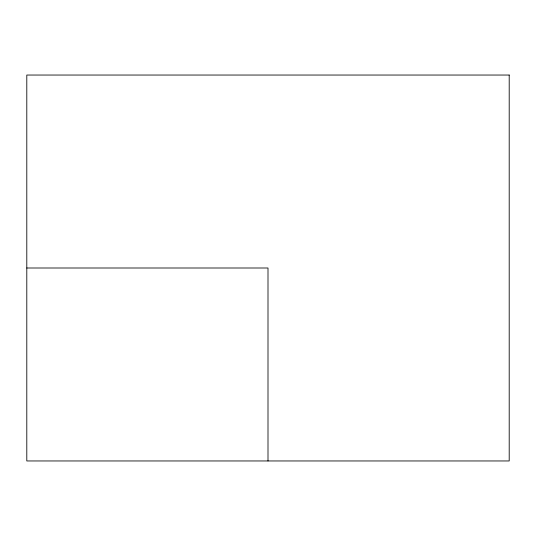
<?xml version="1.0" encoding="UTF-8"?>
<svg xmlns="http://www.w3.org/2000/svg" width="536" height="536" viewBox="0 0 536 536"><rect width="100%" height="100%" fill="white"/><g stroke="black" fill="none" stroke-linecap="round" stroke-linejoin="round"><path stroke-width="0.8" d="M26.8 268L268 268L268 460.96M509.2 75.04L26.8 75.04L26.8 460.96L509.2 460.96L509.2 75.04"/></g></svg>
